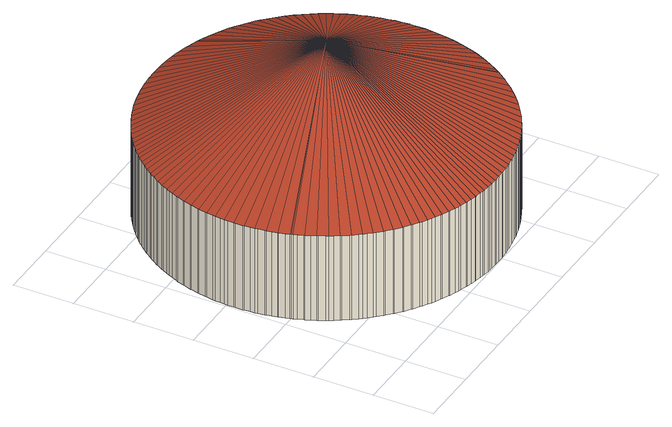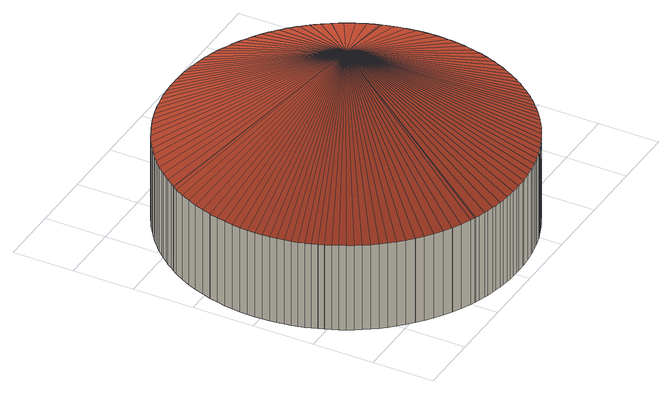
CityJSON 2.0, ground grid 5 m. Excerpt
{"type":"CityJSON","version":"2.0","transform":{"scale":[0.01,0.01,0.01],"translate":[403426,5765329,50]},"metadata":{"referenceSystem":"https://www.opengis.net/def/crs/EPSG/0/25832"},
"CityObjects":{
"building1":{"type":"Building","attributes":{"Gemeindeschluessel":"05515000","Geometrietyp2DReferenz":"3000","function":"51002_1215","roofType":"3500","measuredHeight":14.98},"geometry":[{"type":"Solid","lod":"2","boundaries":[[[[0,1,2,3]],[[4,5,1,0]],[[6,7,5,4]],[[8,9,7,6]],[[10,11,9,8]],[[12,13,11,10]],[[14,15,13,12]],[[16,17,15,14]],[[18,19,17,16]],[[20,21,19,18]],[[22,23,21,20]],[[24,25,23,22]],[[26,27,25,24]],[[28,29,27,26]],[[30,31,29,28]],[[32,33,31,30]],[[34,35,33,32]],[[36,37,35,34]],[[38,39,37,36]],[[40,41,39,38]],[[42,43,41,40]],[[44,45,43,42]],[[46,47,45,44]],[[48,49,47,46]],[[50,51,49,48]],[[52,53,51,50]],[[54,55,53,52]],[[56,57,55,54]],[[58,59,57,56]],[[60,61,59,58]],[[62,63,61,60]],[[64,65,63,62]],[[66,67,65,64]],[[68,69,67,66]],[[70,71,69,68]],[[72,73,71,70]],[[74,75,73,72]],[[76,77,75,74]],[[78,79,77,76]],[[80,81,79,78]],[[82,83,81,80]],[[84,85,83,82]],[[86,87,85,84]],[[88,89,87,86]],[[90,91,89,88]],[[92,93,91,90]],[[94,95,93,92]],[[96,97,95,94]],[[98,99,97,96]],[[100,101,99,98]],[[102,103,101,100]],[[104,105,103,102]],[[106,107,105,104]],[[108,109,107,106]],[[110,111,109,108]],[[112,113,111,110]],[[114,115,113,112]],[[116,117,115,114]],[[118,119,117,116]],[[120,121,119,118]],[[122,123,121,120]],[[124,125,123,122]],[[126,127,125,124]],[[128,129,127,126]],[[130,131,129,128]],[[132,133,131,130]],[[134,135,133,132]],[[136,137,135,134]],[[138,139,137,136]],[[140,141,139,138]],[[142,143,141,140]],[[144,145,143,142]],[[146,147,145,144]],[[148,149,147,146]],[[150,151,149,148]],[[152,153,151,150]],[[154,155,153,152]],[[156,157,155,154]],[[158,159,157,156]],[[160,161,159,158]],[[162,163,161,160]],[[164,165,163,162]],[[166,167,165,164]],[[168,169,167,166]],[[170,171,169,168]],[[172,173,171,170]],[[174,175,173,172]],[[176,177,175,174]],[[178,179,177,176]],[[180,181,179,178]],[[182,183,181,180]],[[184,185,183,182]],[[186,187,185,184]],[[188,189,187,186]],[[190,191,189,188]],[[192,193,191,190]],[[194,195,193,192]],[[196,197,195,194]],[[198,199,197,196]],[[200,201,199,198]],[[202,203,201,200]],[[204,205,203,202]],[[206,207,205,204]],[[208,209,207,206]],[[210,211,209,208]],[[212,213,211,210]],[[214,215,213,212]],[[216,217,215,214]],[[218,219,217,216]],[[220,221,219,218]],[[222,223,221,220]],[[224,225,223,222]],[[226,227,225,224]],[[228,229,227,226]],[[230,231,229,228]],[[232,233,231,230]],[[234,235,233,232]],[[236,237,235,234]],[[238,239,237,236]],[[240,241,239,238]],[[242,243,241,240]],[[244,245,243,242]],[[246,247,245,244]],[[248,249,247,246]],[[250,251,249,248]],[[252,253,251,250]],[[254,255,253,252]],[[256,257,255,254]],[[258,259,257,256]],[[260,261,259,258]],[[262,263,261,260]],[[264,265,263,262]],[[266,267,265,264]],[[268,269,267,266]],[[270,271,269,268]],[[272,273,271,270]],[[274,275,273,272]],[[276,277,275,274]],[[278,279,277,276]],[[280,281,279,278]],[[282,283,281,280]],[[284,285,283,282]],[[286,287,285,284]],[[288,289,287,286]],[[290,291,289,288]],[[292,293,291,290]],[[294,295,293,292]],[[296,297,295,294]],[[298,299,297,296]],[[300,301,299,298]],[[302,303,301,300]],[[304,305,303,302]],[[306,307,305,304]],[[308,309,307,306]],[[310,311,309,308]],[[312,313,311,310]],[[314,315,313,312]],[[316,317,315,314]],[[318,319,317,316]],[[320,321,319,318]],[[322,323,321,320]],[[324,325,323,322]],[[326,327,325,324]],[[328,329,327,326]],[[330,331,329,328]],[[332,333,331,330]],[[334,335,333,332]],[[336,337,335,334]],[[338,339,337,336]],[[340,341,339,338]],[[342,343,341,340]],[[344,345,343,342]],[[346,347,345,344]],[[348,349,347,346]],[[350,351,349,348]],[[352,353,351,350]],[[354,355,353,352]],[[356,357,355,354]],[[358,359,357,356]],[[360,361,359,358]],[[362,363,361,360]],[[364,365,363,362]],[[366,367,365,364]],[[368,369,367,366]],[[370,371,369,368]],[[372,373,371,370]],[[374,375,373,372]],[[376,377,375,374]],[[378,379,377,376]],[[380,381,379,378]],[[382,383,381,380]],[[384,385,383,382]],[[386,387,385,384]],[[388,389,387,386]],[[390,391,389,388]],[[392,393,391,390]],[[394,395,393,392]],[[396,397,395,394]],[[398,399,397,396]],[[400,401,399,398]],[[402,403,401,400]],[[404,405,403,402]],[[406,407,405,404]],[[408,409,407,406]],[[410,411,409,408]],[[412,413,411,410]],[[414,415,413,412]],[[416,417,415,414]],[[418,419,417,416]],[[420,421,419,418]],[[422,423,421,420]],[[424,425,423,422]],[[426,427,425,424]],[[428,429,427,426]],[[430,431,429,428]],[[432,433,431,430]],[[434,435,433,432]],[[436,437,435,434]],[[438,439,437,436]],[[440,441,439,438]],[[442,443,441,440]],[[444,445,443,442]],[[446,447,445,444]],[[448,449,447,446]],[[450,451,449,448]],[[452,453,451,450]],[[454,455,453,452]],[[456,457,455,454]],[[3,2,457,456]],[[8,6,4,458,10]],[[12,10,458,14]],[[18,16,14,458,20]],[[22,20,458,24]],[[28,26,24,458,30]],[[32,30,458,34]],[[36,34,458,38]],[[40,38,458,42]],[[44,42,458,46]],[[48,46,458,50]],[[52,50,458,54]],[[56,54,458,58]],[[60,58,458,62]],[[64,62,458,66]],[[68,66,458,70]],[[70,458,72]],[[74,72,458,76]],[[78,76,458,80]],[[80,458,82]],[[84,82,458,86]],[[88,86,458,90]],[[90,458,92]],[[94,92,458,96]],[[96,458,98]],[[100,98,458,102]],[[102,458,104]],[[106,104,458,108]],[[110,108,458,112]],[[112,458,114]],[[116,114,458,118]],[[118,458,120]],[[122,120,458,124]],[[126,124,458,128]],[[128,458,130]],[[132,130,458,134]],[[136,134,458,138]],[[140,138,458,142]],[[142,458,144]],[[146,144,458,148]],[[150,148,458,152]],[[154,152,458,156]],[[158,156,458,160]],[[162,160,458,164]],[[166,164,458,168]],[[170,168,458,172]],[[174,172,458,176]],[[176,458,178]],[[178,458,180]],[[180,458,182]],[[182,458,184]],[[186,184,458,188]],[[188,458,190]],[[192,190,458,194]],[[194,458,196]],[[198,196,458,200]],[[200,458,202]],[[204,202,458,206]],[[206,458,208]],[[208,458,210]],[[210,458,212]],[[212,458,214]],[[216,214,458,218]],[[220,218,458,222]],[[222,458,224]],[[224,458,226]],[[228,226,458,230]],[[232,230,458,234]],[[234,458,236]],[[238,236,458,240]],[[240,458,242]],[[242,458,244]],[[244,458,246]],[[246,458,248]],[[248,458,250]],[[252,250,458,254]],[[254,458,256]],[[256,458,258]],[[260,258,458,262]],[[264,262,458,266]],[[266,458,268]],[[268,458,270]],[[272,270,458,274]],[[274,458,276]],[[276,458,278]],[[278,458,280]],[[280,458,282]],[[282,458,284]],[[284,458,286]],[[288,286,458,290]],[[292,290,458,294]],[[296,294,458,298]],[[300,298,458,302]],[[304,302,458,306]],[[308,306,458,310]],[[312,310,458,314]],[[316,314,458,318]],[[318,458,320]],[[322,320,458,324]],[[326,324,458,328]],[[330,328,458,332]],[[332,458,334]],[[336,334,458,338]],[[340,338,458,342]],[[342,458,344]],[[346,344,458,348]],[[348,458,350]],[[352,350,458,354]],[[356,354,458,358]],[[358,458,360]],[[362,360,458,364]],[[364,458,366]],[[368,366,458,370]],[[370,458,372]],[[374,372,458,376]],[[378,376,458,380]],[[380,458,382]],[[384,382,458,386]],[[388,386,458,390]],[[390,458,392]],[[394,392,458,396]],[[398,396,458,400]],[[402,400,458,404]],[[406,404,458,408]],[[410,408,458,412]],[[414,412,458,416]],[[418,416,458,420]],[[422,420,458,424]],[[426,424,458,428]],[[430,428,458,432]],[[436,434,432,458,438]],[[440,438,458,442]],[[446,444,442,458,448]],[[450,448,458,452]],[[456,454,452,458,3]],[[3,458,0]],[[0,458,4]],[[1,5,7,9,11,13,15,17,19,21,23,25,27,29,31,33,35,37,39,41,43,45,47,49,51,53,55,57,59,61,63,65,67,69,71,73,75,77,79,81,83,85,87,89,91,93,95,97,99,101,103,105,107,109,111,113,115,117,119,121,123,125,127,129,131,133,135,137,139,141,143,145,147,149,151,153,155,157,159,161,163,165,167,169,171,173,175,177,179,181,183,185,187,189,191,193,195,197,199,201,203,205,207,209,211,213,215,217,219,221,223,225,227,229,231,233,235,237,239,241,243,245,247,249,251,253,255,257,259,261,263,265,267,269,271,273,275,277,279,281,283,285,287,289,291,293,295,297,299,301,303,305,307,309,311,313,315,317,319,321,323,325,327,329,331,333,335,337,339,341,343,345,347,349,351,353,355,357,359,361,363,365,367,369,371,373,375,377,379,381,383,385,387,389,391,393,395,397,399,401,403,405,407,409,411,413,415,417,419,421,423,425,427,429,431,433,435,437,439,441,443,445,447,449,451,453,455,457,2]]]],"semantics":{"surfaces":[{"type":"WallSurface"},{"type":"RoofSurface"},{"type":"GroundSurface"}],"values":[[0,0,0,0,0,0,0,0,0,0,0,0,0,0,0,0,0,0,0,0,0,0,0,0,0,0,0,0,0,0,0,0,0,0,0,0,0,0,0,0,0,0,0,0,0,0,0,0,0,0,0,0,0,0,0,0,0,0,0,0,0,0,0,0,0,0,0,0,0,0,0,0,0,0,0,0,0,0,0,0,0,0,0,0,0,0,0,0,0,0,0,0,0,0,0,0,0,0,0,0,0,0,0,0,0,0,0,0,0,0,0,0,0,0,0,0,0,0,0,0,0,0,0,0,0,0,0,0,0,0,0,0,0,0,0,0,0,0,0,0,0,0,0,0,0,0,0,0,0,0,0,0,0,0,0,0,0,0,0,0,0,0,0,0,0,0,0,0,0,0,0,0,0,0,0,0,0,0,0,0,0,0,0,0,0,0,0,0,0,0,0,0,0,0,0,0,0,0,0,0,0,0,0,0,0,0,0,0,0,0,0,0,0,0,0,0,0,0,0,0,0,0,0,0,0,0,0,0,0,1,1,1,1,1,1,1,1,1,1,1,1,1,1,1,1,1,1,1,1,1,1,1,1,1,1,1,1,1,1,1,1,1,1,1,1,1,1,1,1,1,1,1,1,1,1,1,1,1,1,1,1,1,1,1,1,1,1,1,1,1,1,1,1,1,1,1,1,1,1,1,1,1,1,1,1,1,1,1,1,1,1,1,1,1,1,1,1,1,1,1,1,1,1,1,1,1,1,1,1,1,1,1,1,1,1,1,1,1,1,1,1,1,1,1,1,1,1,1,1,1,1,1,1,1,1,1,1,1,1,1,1,1,1,1,1,2]]}}]}
},
"vertices":[
[90,1002,787],[90,1002,35],[94,991,35],[94,991,787],[87,1012,787],[87,1012,35],[77,1045,787],[77,1045,35],[64,1093,787],[64,1093,35],[63,1099,787],[63,1099,35],[52,1144,787],[52,1144,35],[44,1186,787],[44,1186,35],[42,1196,787],[42,1196,35],[34,1251,787],[34,1251,35],[31,1272,787],[31,1272,35],[27,1308,787],[27,1308,35],[23,1358,787],[23,1358,35],[22,1367,787],[22,1367,35],[21,1429,787],[21,1429,35],[21,1441,787],[21,1441,35],[21,1492,787],[21,1492,35],[23,1523,787],[23,1523,35],[25,1557,787],[25,1557,35],[29,1602,787],[29,1602,35],[32,1624,787],[32,1624,35],[40,1679,787],[40,1679,35],[42,1692,787],[42,1692,35],[54,1754,787],[54,1754,35],[56,1762,787],[56,1762,35],[72,1825,787],[72,1825,35],[74,1833,787],[74,1833,35],[93,1894,787],[93,1894,35],[97,1906,787],[97,1906,35],[116,1959,787],[116,1959,35],[123,1979,787],[123,1979,35],[142,2021,787],[142,2021,35],[155,2051,787],[155,2051,35],[170,2081,787],[170,2081,35],[192,2124,787],[192,2124,35],[199,2137,787],[199,2137,35],[229,2190,787],[229,2190,35],[233,2197,787],[233,2197,35],[262,2240,788],[262,2240,35],[280,2268,787],[280,2268,35],[294,2287,787],[294,2287,35],[328,2332,787],[328,2332,35],[332,2338,787],[332,2338,35],[362,2373,788],[362,2373,35],[389,2406,787],[389,2406,35],[396,2413,787],[396,2413,35],[431,2449,788],[431,2449,35],[452,2471,787],[452,2471,35],[466,2483,787],[466,2483,35],[502,2516,787],[502,2516,35],[519,2533,787],[519,2533,35],[540,2549,788],[540,2549,35],[580,2582,787],[580,2582,35],[591,2591,787],[591,2591,35],[624,2614,788],[624,2614,35],[668,2645,787],[668,2645,35],[669,2646,787],[669,2646,35],[718,2676,788],[718,2676,35],[749,2694,787],[749,2694,35],[770,2705,788],[770,2705,35],[824,2734,787],[824,2734,35],[833,2738,787],[833,2738,35],[882,2760,788],[882,2760,35],[920,2777,787],[920,2777,35],[942,2785,788],[942,2785,35],[1006,2808,787],[1006,2808,35],[1010,2810,787],[1010,2810,35],[1072,2828,788],[1072,2828,35],[1103,2836,787],[1103,2836,35],[1142,2845,788],[1142,2845,35],[1196,2857,787],[1196,2857,35],[1214,2860,787],[1214,2860,35],[1289,2871,787],[1289,2871,35],[1290,2871,787],[1290,2871,35],[1366,2877,787],[1366,2877,35],[1384,2879,787],[1384,2879,35],[1446,2880,788],[1446,2880,35],[1478,2881,787],[1478,2881,35],[1528,2878,788],[1528,2878,35],[1571,2876,787],[1571,2876,35],[1611,2872,788],[1611,2872,35],[1662,2866,787],[1662,2866,35],[1696,2860,788],[1696,2860,35],[1751,2850,787],[1751,2850,35],[1781,2843,788],[1781,2843,35],[1837,2829,787],[1837,2829,35],[1867,2820,788],[1867,2820,35],[1920,2804,787],[1920,2804,35],[1953,2792,788],[1953,2792,35],[1963,2788,788],[1963,2788,35],[2000,2774,787],[2000,2774,35],[2077,2740,787],[2077,2740,35],[2149,2703,787],[2149,2703,35],[2150,2703,787],[2150,2703,35],[2218,2662,787],[2218,2662,35],[2283,2620,787],[2283,2620,35],[2283,2619,787],[2283,2619,35],[2344,2574,787],[2344,2574,35],[2400,2527,787],[2400,2527,35],[2401,2527,787],[2401,2527,35],[2453,2479,787],[2453,2479,35],[2502,2430,787],[2502,2430,35],[2502,2429,787],[2502,2429,35],[2547,2379,787],[2547,2379,35],[2589,2329,787],[2589,2329,35],[2627,2278,787],[2627,2278,35],[2661,2227,787],[2661,2227,35],[2692,2177,787],[2692,2177,35],[2693,2176,787],[2693,2176,35],[2721,2127,787],[2721,2127,35],[2721,2126,787],[2721,2126,35],[2746,2077,787],[2746,2077,35],[2769,2028,787],[2769,2028,35],[2789,1980,787],[2789,1980,35],[2790,1980,787],[2790,1980,35],[2807,1933,787],[2807,1933,35],[2808,1933,787],[2808,1933,35],[2823,1887,787],[2823,1887,35],[2838,1841,787],[2838,1841,35],[2838,1840,787],[2838,1840,35],[2851,1792,787],[2851,1792,35],[2862,1741,787],[2862,1741,35],[2872,1688,787],[2872,1688,35],[2881,1633,787],[2881,1633,35],[2887,1576,787],[2887,1576,35],[2891,1517,787],[2891,1517,35],[2891,1516,787],[2891,1516,35],[2893,1455,787],[2893,1455,35],[2892,1392,787],[2892,1392,35],[2888,1327,787],[2888,1327,35],[2888,1326,787],[2888,1326,35],[2881,1260,787],[2881,1260,35],[2881,1259,787],[2881,1259,35],[2871,1191,787],[2871,1191,35],[2856,1121,787],[2856,1121,35],[2838,1050,787],[2838,1050,35],[2838,1049,787],[2838,1049,35],[2815,977,787],[2815,977,35],[2788,904,787],[2788,904,35],[2756,831,787],[2756,831,35],[2719,758,787],[2719,758,35],[2677,686,787],[2677,686,35],[2655,653,788],[2655,653,35],[2649,644,788],[2649,644,35],[2629,615,787],[2629,615,35],[2596,570,788],[2596,570,35],[2577,545,787],[2577,545,35],[2540,502,788],[2540,502,35],[2519,478,787],[2519,478,35],[2480,438,788],[2480,438,35],[2456,413,787],[2456,413,35],[2419,379,788],[2419,379,35],[2389,351,787],[2389,351,35],[2355,325,788],[2355,325,35],[2316,293,787],[2316,293,35],[2290,275,788],[2290,275,35],[2239,240,787],[2239,240,35],[2224,230,787],[2224,230,35],[2158,191,787],[2158,191,35],[2157,190,787],[2157,190,35],[2090,156,787],[2090,156,35],[2073,147,787],[2073,147,35],[2023,125,788],[2023,125,35],[1986,109,787],[1986,109,35],[1957,99,788],[1957,99,35],[1896,77,787],[1896,77,35],[1891,75,787],[1891,75,35],[1826,57,788],[1826,57,35],[1803,50,787],[1803,50,35],[1763,42,788],[1763,42,35],[1710,30,787],[1710,30,35],[1701,29,787],[1701,29,35],[1640,20,788],[1640,20,35],[1616,17,787],[1616,17,35],[1581,14,788],[1581,14,35],[1523,10,787],[1523,10,35],[1521,9,787],[1521,9,35],[1468,9,788],[1468,9,35],[1428,8,787],[1428,8,35],[1414,9,787],[1414,9,35],[1362,12,788],[1362,12,35],[1335,13,787],[1335,13,35],[1312,16,787],[1312,16,35],[1263,21,787],[1263,21,35],[1244,24,787],[1244,24,35],[1215,29,788],[1215,29,35],[1166,38,787],[1166,38,35],[1156,40,787],[1156,40,35],[1115,50,788],[1115,50,35],[1070,61,787],[1070,61,35],[1063,63,787],[1063,63,35],[1009,80,787],[1009,80,35],[986,87,787],[986,87,35],[955,99,788],[955,99,35],[907,117,787],[907,117,35],[900,121,787],[900,121,35],[844,146,787],[844,146,35],[830,152,787],[830,152,35],[787,174,787],[787,174,35],[758,189,787],[758,189,35],[730,206,787],[730,206,35],[690,230,787],[690,230,35],[673,241,787],[673,241,35],[625,273,787],[625,273,35],[615,280,787],[615,280,35],[565,318,787],[565,318,35],[558,324,787],[558,324,35],[508,366,787],[508,366,35],[502,371,787],[502,371,35],[456,414,787],[456,414,35],[447,423,787],[447,423,35],[407,464,787],[407,464,35],[393,479,787],[393,479,35],[363,514,787],[363,514,35],[341,540,787],[341,540,35],[322,564,787],[322,564,35],[292,605,787],[292,605,35],[284,615,787],[284,615,35],[250,666,787],[250,666,35],[245,674,787],[245,674,35],[218,716,787],[218,716,35],[201,747,787],[201,747,35],[191,766,787],[191,766,35],[165,816,787],[165,816,35],[161,825,787],[161,825,35],[143,865,787],[143,865,35],[125,906,787],[125,906,35],[122,913,787],[122,913,35],[105,960,787],[105,960,35],[1469,1448,1533]
]}
